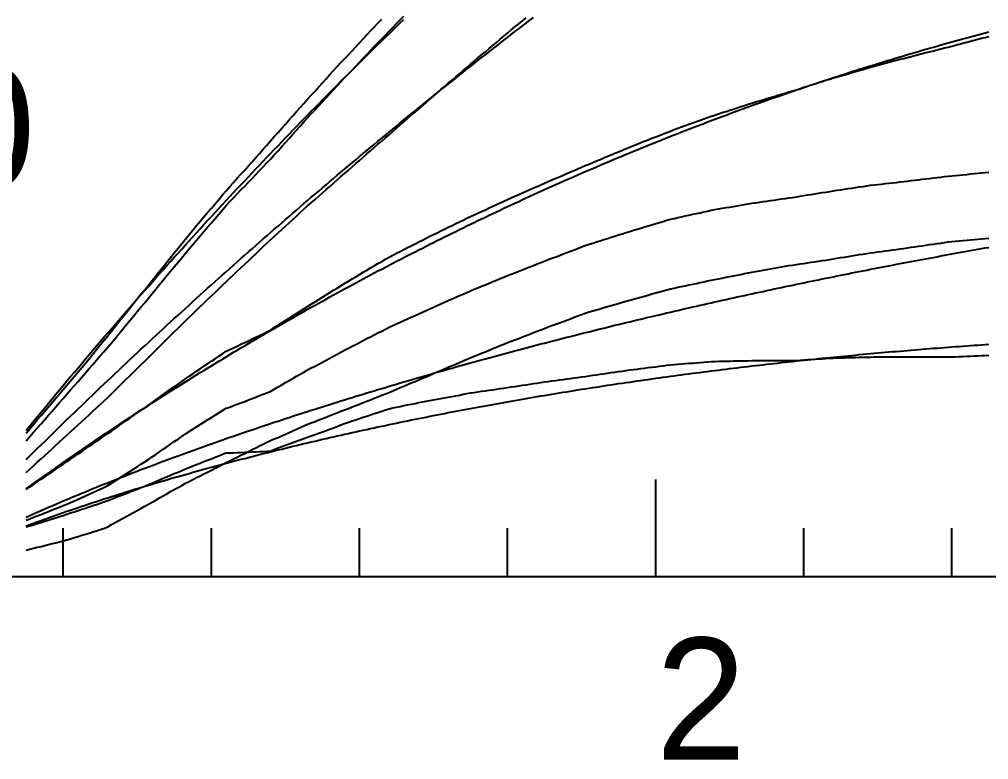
# Model space of a CAD drawing. Extents: x -35 to 179, y -35 to 144.
# Drawn here: x 6.8 to 70.5, y -12 to 36.6 of the extents above; entities that cross this region are included whole.
import ezdxf

# ---------------------------------------------------------------- set-up
doc = ezdxf.new("R2010")
doc.units = 0

msp = doc.modelspace()

# ---------------------------------------------------------------- linework, layer by layer
at = {"color": 0}
for p, q in [((48.653, 0), (48.653, 6.4)), ((9.731, 0), (9.731, 3.2)), ((19.461, 0), (19.461, 3.2)), ((29.192, 0), (29.192, 3.2)), ((38.922, 0), (38.922, 3.2)), ((58.383, 0), (58.383, 3.2)), ((68.114, 0), (68.114, 3.2))]:
    msp.add_line(p, q, dxfattribs=at)
msp.add_lwpolyline([(0, 0), (0, 118.084), (179.2, 118.084), (179.2, 0)], close=True, dxfattribs=at)
at = {"color": 4}
for points in [[(7.298, 8.944), (7.541, 9.224), (7.784, 9.503), (8.028, 9.783), (8.271, 10.062), (8.514, 10.34), (8.758, 10.618), (9.001, 10.896), (9.244, 11.174), (9.487, 11.451), (9.731, 11.728), (9.974, 12.007), (10.217, 12.287), (10.46, 12.567), (10.704, 12.847), (10.947, 13.126), (11.19, 13.404), (11.433, 13.683), (11.677, 13.961), (11.92, 14.238), (12.163, 14.516), (12.406, 14.793), (12.65, 15.083), (12.893, 15.377), (13.136, 15.67), (13.38, 15.964), (13.623, 16.258), (13.866, 16.551), (14.109, 16.844), (14.353, 17.138), (14.596, 17.431), (14.839, 17.723), (15.082, 18.016), (15.326, 18.312), (15.569, 18.608), (15.812, 18.904), (16.055, 19.2), (16.299, 19.496), (16.542, 19.791), (16.785, 20.086), (17.028, 20.381), (17.272, 20.676), (17.515, 20.971), (17.758, 21.265), (18.002, 21.552), (18.245, 21.839), (18.488, 22.125), (18.731, 22.411), (18.975, 22.697), (19.218, 22.983), (19.461, 23.268), (19.704, 23.553), (19.948, 23.838), (20.191, 24.122), (20.434, 24.406), (20.677, 24.656), (20.921, 24.911), (21.164, 25.165), (21.407, 25.42), (21.651, 25.675), (21.894, 25.929), (22.137, 26.183), (22.38, 26.437), (22.624, 26.691), (22.867, 26.945), (23.11, 27.199), (23.353, 27.446), (23.597, 27.726), (23.84, 27.998), (24.083, 28.27), (24.326, 28.541), (24.57, 28.811), (24.813, 29.082), (25.056, 29.351), (25.299, 29.621), (25.543, 29.89), (25.786, 30.159), (26.029, 30.42), (26.273, 30.684), (26.516, 30.947), (26.759, 31.21), (27.002, 31.473), (27.246, 31.735), (27.489, 31.997), (27.732, 32.258), (27.975, 32.519), (28.219, 32.779), (28.462, 33.04), (28.705, 33.298), (28.948, 33.555), (29.192, 33.812), (29.435, 34.068), (29.678, 34.323), (29.921, 34.579), (30.165, 34.834), (30.408, 35.088), (30.651, 35.343), (30.895, 35.596), (31.138, 35.852), (31.381, 36.1), (31.624, 36.345), (31.868, 36.591), (32.111, 36.835)], [(7.298, 6.857), (7.541, 7.082), (7.784, 7.306), (8.028, 7.53), (8.271, 7.754), (8.514, 7.977), (8.758, 8.2), (9.001, 8.423), (9.244, 8.645), (9.487, 8.867), (9.731, 9.089), (9.974, 9.313), (10.217, 9.538), (10.46, 9.763), (10.704, 9.987), (10.947, 10.211), (11.19, 10.435), (11.433, 10.659), (11.677, 10.882), (11.92, 11.105), (12.163, 11.328), (12.406, 11.551), (12.65, 11.786), (12.893, 12.025), (13.136, 12.264), (13.38, 12.503), (13.623, 12.742), (13.866, 12.981), (14.109, 13.22), (14.353, 13.46), (14.596, 13.699), (14.839, 13.938), (15.082, 14.177), (15.326, 14.417), (15.569, 14.658), (15.812, 14.898), (16.055, 15.139), (16.299, 15.379), (16.542, 15.619), (16.785, 15.859), (17.028, 16.1), (17.272, 16.34), (17.515, 16.58), (17.758, 16.819), (18.002, 17.054), (18.245, 17.288), (18.488, 17.522), (18.731, 17.756), (18.975, 17.99), (19.218, 18.224), (19.461, 18.457), (19.704, 18.69), (19.948, 18.923), (20.191, 19.156), (20.434, 19.389), (20.677, 19.62), (20.921, 19.852), (21.164, 20.083), (21.407, 20.314), (21.651, 20.545), (21.894, 20.775), (22.137, 21.005), (22.38, 21.235), (22.624, 21.465), (22.867, 21.695), (23.11, 21.924), (23.353, 22.147), (23.597, 22.37), (23.84, 22.594), (24.083, 22.817), (24.326, 23.04), (24.57, 23.262), (24.813, 23.485), (25.056, 23.707), (25.299, 23.929), (25.543, 24.15), (25.786, 24.372), (26.029, 24.584), (26.273, 24.8), (26.516, 25.014), (26.759, 25.229), (27.002, 25.443), (27.246, 25.657), (27.489, 25.871), (27.732, 26.084), (27.975, 26.297), (28.219, 26.51), (28.462, 26.723), (28.705, 26.936), (28.948, 27.148), (29.192, 27.361), (29.435, 27.573), (29.678, 27.784), (29.921, 27.996), (30.165, 28.207), (30.408, 28.418), (30.651, 28.629), (30.895, 28.839), (31.138, 29.051), (31.381, 29.264), (31.624, 29.477), (31.868, 29.689), (32.111, 29.901), (32.354, 30.113), (32.597, 30.324), (32.841, 30.536), (33.084, 30.747), (33.327, 30.957), (33.57, 31.168), (33.814, 31.379), (34.057, 31.589), (34.3, 31.8), (34.543, 32.01), (34.787, 32.22), (35.03, 32.43), (35.273, 32.64), (35.517, 32.849), (35.76, 33.058), (36.003, 33.267), (36.246, 33.475), (36.49, 33.681), (36.733, 33.887), (36.976, 34.093), (37.219, 34.298), (37.463, 34.503), (37.706, 34.708), (37.949, 34.912), (38.192, 35.116), (38.436, 35.32), (38.679, 35.524), (38.922, 35.728), (39.166, 35.928), (39.409, 36.128), (39.652, 36.328), (39.895, 36.528), (40.139, 36.728)], [(7.298, 5.742), (7.541, 5.91), (7.784, 6.077), (8.028, 6.245), (8.271, 6.412), (8.514, 6.579), (8.758, 6.746), (9.001, 6.913), (9.244, 7.079), (9.487, 7.246), (9.731, 7.411), (9.974, 7.579), (10.217, 7.746), (10.46, 7.913), (10.704, 8.08), (10.947, 8.247), (11.19, 8.413), (11.433, 8.58), (11.677, 8.745), (11.92, 8.911), (12.163, 9.076), (12.406, 9.241), (12.65, 9.412), (12.893, 9.584), (13.136, 9.755), (13.38, 9.926), (13.623, 10.097), (13.866, 10.268), (14.109, 10.438), (14.353, 10.608), (14.596, 10.778), (14.839, 10.948), (15.082, 11.117), (15.326, 11.29), (15.569, 11.464), (15.812, 11.637), (16.055, 11.81), (16.299, 11.982), (16.542, 12.154), (16.785, 12.326), (17.028, 12.498), (17.272, 12.67), (17.515, 12.841), (17.758, 13.012), (18.002, 13.178), (18.245, 13.344), (18.488, 13.509), (18.731, 13.674), (18.975, 13.839), (19.218, 14.004), (19.461, 14.169), (19.704, 14.333), (19.948, 14.497), (20.191, 14.66), (20.434, 14.823), (20.677, 14.932), (20.921, 15.048), (21.164, 15.165), (21.407, 15.282), (21.651, 15.398), (21.894, 15.515), (22.137, 15.631), (22.38, 15.748), (22.624, 15.864), (22.867, 15.98), (23.11, 16.096), (23.353, 16.212), (23.597, 16.38), (23.84, 16.535), (24.083, 16.69), (24.326, 16.844), (24.57, 16.998), (24.813, 17.152), (25.056, 17.306), (25.299, 17.459), (25.543, 17.612), (25.786, 17.764), (26.029, 17.917), (26.273, 18.069), (26.516, 18.222), (26.759, 18.374), (27.002, 18.525), (27.246, 18.677), (27.489, 18.828), (27.732, 18.978), (27.975, 19.129), (28.219, 19.279), (28.462, 19.429), (28.705, 19.576), (28.948, 19.72), (29.192, 19.865), (29.435, 20.009), (29.678, 20.152), (29.921, 20.296), (30.165, 20.439), (30.408, 20.582), (30.651, 20.724), (30.895, 20.867), (31.138, 21.009), (31.381, 21.138), (31.624, 21.263), (31.868, 21.388), (32.111, 21.512), (32.354, 21.636), (32.597, 21.76), (32.841, 21.884), (33.084, 22.007), (33.327, 22.13), (33.57, 22.253), (33.814, 22.375), (34.057, 22.495), (34.3, 22.614), (34.543, 22.734), (34.787, 22.852), (35.03, 22.971), (35.273, 23.089), (35.517, 23.207), (35.76, 23.324), (36.003, 23.442), (36.246, 23.559), (36.49, 23.676), (36.733, 23.788), (36.976, 23.9), (37.219, 24.012), (37.463, 24.123), (37.706, 24.235), (37.949, 24.346), (38.192, 24.457), (38.436, 24.567), (38.679, 24.677), (38.922, 24.787), (39.166, 24.897), (39.409, 25.006), (39.652, 25.115), (39.895, 25.224), (40.139, 25.333), (40.382, 25.441), (40.625, 25.549), (40.868, 25.657), (41.112, 25.764), (41.355, 25.871), (41.598, 25.978), (41.841, 26.085), (42.085, 26.189), (42.328, 26.293), (42.571, 26.398), (42.814, 26.502), (43.058, 26.605), (43.301, 26.709), (43.544, 26.812), (43.788, 26.915), (44.031, 27.017), (44.274, 27.119), (44.517, 27.221), (44.761, 27.325), (45.004, 27.427), (45.247, 27.529), (45.49, 27.631), (45.734, 27.732), (45.977, 27.834), (46.22, 27.935), (46.463, 28.035), (46.707, 28.136), (46.95, 28.236), (47.193, 28.334), (47.436, 28.431), (47.68, 28.528), (47.923, 28.625), (48.166, 28.721), (48.41, 28.817), (48.653, 28.913), (48.896, 29.008), (49.139, 29.103), (49.383, 29.198), (49.626, 29.293), (49.869, 29.383), (50.112, 29.473), (50.356, 29.562), (50.599, 29.65), (50.842, 29.739), (51.085, 29.827), (51.329, 29.915), (51.572, 30.002), (51.815, 30.089), (52.059, 30.177), (52.302, 30.263), (52.545, 30.344), (52.788, 30.423), (53.032, 30.502), (53.275, 30.581), (53.518, 30.659), (53.761, 30.737), (54.005, 30.815), (54.248, 30.893), (54.491, 30.97), (54.734, 31.047), (54.978, 31.124), (55.221, 31.199), (55.464, 31.273), (55.707, 31.347), (55.951, 31.42), (56.194, 31.493), (56.437, 31.567), (56.681, 31.639), (56.924, 31.712), (57.167, 31.784), (57.41, 31.856), (57.654, 31.928), (57.897, 32.007), (58.14, 32.085), (58.383, 32.163), (58.627, 32.241), (58.87, 32.318), (59.113, 32.395), (59.356, 32.471), (59.6, 32.548), (59.843, 32.624), (60.086, 32.699), (60.329, 32.775), (60.573, 32.846), (60.816, 32.917), (61.059, 32.988), (61.303, 33.059), (61.546, 33.13), (61.789, 33.2), (62.032, 33.27), (62.276, 33.34), (62.519, 33.41), (62.762, 33.479), (63.005, 33.548), (63.249, 33.612), (63.492, 33.678), (63.735, 33.743), (63.978, 33.808), (64.222, 33.872), (64.465, 33.937), (64.708, 34.001), (64.952, 34.065), (65.195, 34.128), (65.438, 34.192), (65.681, 34.255), (65.925, 34.318), (66.168, 34.38), (66.411, 34.442), (66.654, 34.504), (66.898, 34.566), (67.141, 34.628), (67.384, 34.689), (67.627, 34.75), (67.871, 34.81), (68.114, 34.871), (68.357, 34.934), (68.6, 34.999), (68.844, 35.064), (69.087, 35.128), (69.33, 35.192), (69.574, 35.256), (69.817, 35.319), (70.06, 35.383), (70.303, 35.445), (70.547, 35.508)]]:
    msp.add_lwpolyline(points, dxfattribs=at)
at = {"color": 3}
for points in [[(7.298, 7.704), (7.541, 7.946), (7.784, 8.187), (8.028, 8.427), (8.271, 8.667), (8.514, 8.907), (8.758, 9.146), (9.001, 9.384), (9.244, 9.622), (9.487, 9.859), (9.731, 10.096), (9.974, 10.332), (10.217, 10.568), (10.46, 10.803), (10.704, 11.037), (10.947, 11.272), (11.19, 11.505), (11.433, 11.738), (11.677, 11.971), (11.92, 12.203), (12.163, 12.435), (12.406, 12.666), (12.65, 12.897), (12.893, 13.128), (13.136, 13.358), (13.38, 13.587), (13.623, 13.816), (13.866, 14.045), (14.109, 14.273), (14.353, 14.5), (14.596, 14.727), (14.839, 14.954), (15.082, 15.18), (15.326, 15.406), (15.569, 15.632), (15.812, 15.857), (16.055, 16.081), (16.299, 16.305), (16.542, 16.529), (16.785, 16.752), (17.028, 16.975), (17.272, 17.198), (17.515, 17.42), (17.758, 17.641), (18.002, 17.863), (18.245, 18.083), (18.488, 18.304), (18.731, 18.524), (18.975, 18.743), (19.218, 18.962), (19.461, 19.181), (19.704, 19.399), (19.948, 19.617), (20.191, 19.835), (20.434, 20.052), (20.677, 20.268), (20.921, 20.485), (21.164, 20.7), (21.407, 20.916), (21.651, 21.131), (21.894, 21.346), (22.137, 21.56), (22.38, 21.774), (22.624, 21.987), (22.867, 22.201), (23.11, 22.413), (23.353, 22.626), (23.597, 22.838), (23.84, 23.049), (24.083, 23.26), (24.326, 23.471), (24.57, 23.682), (24.813, 23.892), (25.056, 24.101), (25.299, 24.311), (25.543, 24.52), (25.786, 24.728), (26.029, 24.936), (26.273, 25.144), (26.516, 25.351), (26.759, 25.558), (27.002, 25.765), (27.246, 25.971), (27.489, 26.177), (27.732, 26.383), (27.975, 26.588), (28.219, 26.793), (28.462, 26.997), (28.705, 27.201), (28.948, 27.405), (29.192, 27.608), (29.435, 27.811), (29.678, 28.013), (29.921, 28.216), (30.165, 28.417), (30.408, 28.619), (30.651, 28.82), (30.895, 29.021), (31.138, 29.221), (31.381, 29.421), (31.624, 29.621), (31.868, 29.82), (32.111, 30.019), (32.354, 30.218), (32.597, 30.416), (32.841, 30.614), (33.084, 30.811), (33.327, 31.008), (33.57, 31.205), (33.814, 31.401), (34.057, 31.597), (34.3, 31.793), (34.543, 31.989), (34.787, 32.183), (35.03, 32.378), (35.273, 32.572), (35.517, 32.766), (35.76, 32.96), (36.003, 33.153), (36.246, 33.346), (36.49, 33.539), (36.733, 33.731), (36.976, 33.922), (37.219, 34.114), (37.463, 34.305), (37.706, 34.496), (37.949, 34.686), (38.192, 34.876), (38.436, 35.066), (38.679, 35.255), (38.922, 35.444), (39.166, 35.633), (39.409, 35.821), (39.652, 36.009), (39.895, 36.197), (40.139, 36.384), (40.382, 36.571), (40.625, 36.758)], [(7.298, 9.631), (7.541, 9.931), (7.784, 10.229), (8.028, 10.526), (8.271, 10.823), (8.514, 11.118), (8.758, 11.413), (9.001, 11.707), (9.244, 12), (9.487, 12.292), (9.731, 12.584), (9.974, 12.875), (10.217, 13.165), (10.46, 13.454), (10.704, 13.742), (10.947, 14.03), (11.19, 14.317), (11.433, 14.603), (11.677, 14.889), (11.92, 15.174), (12.163, 15.458), (12.406, 15.741), (12.65, 16.024), (12.893, 16.306), (13.136, 16.587), (13.38, 16.868), (13.623, 17.148), (13.866, 17.427), (14.109, 17.706), (14.353, 17.984), (14.596, 18.261), (14.839, 18.538), (15.082, 18.813), (15.326, 19.089), (15.569, 19.363), (15.812, 19.637), (16.055, 19.911), (16.299, 20.183), (16.542, 20.455), (16.785, 20.727), (17.028, 20.997), (17.272, 21.267), (17.515, 21.537), (17.758, 21.806), (18.002, 22.074), (18.245, 22.342), (18.488, 22.608), (18.731, 22.875), (18.975, 23.141), (19.218, 23.406), (19.461, 23.67), (19.704, 23.934), (19.948, 24.197), (20.191, 24.46), (20.434, 24.722), (20.677, 24.984), (20.921, 25.245), (21.164, 25.505), (21.407, 25.765), (21.651, 26.024), (21.894, 26.282), (22.137, 26.54), (22.38, 26.798), (22.624, 27.054), (22.867, 27.311), (23.11, 27.566), (23.353, 27.821), (23.597, 28.076), (23.84, 28.329), (24.083, 28.583), (24.326, 28.835), (24.57, 29.088), (24.813, 29.339), (25.056, 29.59), (25.299, 29.841), (25.543, 30.09), (25.786, 30.34), (26.029, 30.588), (26.273, 30.837), (26.516, 31.084), (26.759, 31.331), (27.002, 31.578), (27.246, 31.824), (27.489, 32.069), (27.732, 32.314), (27.975, 32.558), (28.219, 32.802), (28.462, 33.045), (28.705, 33.288), (28.948, 33.53), (29.192, 33.771), (29.435, 34.012), (29.678, 34.253), (29.921, 34.492), (30.165, 34.732), (30.408, 34.971), (30.651, 35.209), (30.895, 35.446), (31.138, 35.684), (31.381, 35.92), (31.624, 36.156), (31.868, 36.392), (32.111, 36.627)], [(7.298, 5.781), (7.541, 5.957), (7.784, 6.132), (8.028, 6.307), (8.271, 6.481), (8.514, 6.654), (8.758, 6.827), (9.001, 6.999), (9.244, 7.171), (9.487, 7.342), (9.731, 7.512), (9.974, 7.682), (10.217, 7.851), (10.46, 8.019), (10.704, 8.187), (10.947, 8.354), (11.19, 8.521), (11.433, 8.687), (11.677, 8.853), (11.92, 9.018), (12.163, 9.182), (12.406, 9.346), (12.65, 9.509), (12.893, 9.672), (13.136, 9.834), (13.38, 9.996), (13.623, 10.157), (13.866, 10.318), (14.109, 10.478), (14.353, 10.637), (14.596, 10.796), (14.839, 10.955), (15.082, 11.113), (15.326, 11.27), (15.569, 11.427), (15.812, 11.584), (16.055, 11.74), (16.299, 11.895), (16.542, 12.05), (16.785, 12.204), (17.028, 12.358), (17.272, 12.512), (17.515, 12.664), (17.758, 12.817), (18.002, 12.969), (18.245, 13.12), (18.488, 13.271), (18.731, 13.422), (18.975, 13.571), (19.218, 13.721), (19.461, 13.87), (19.704, 14.018), (19.948, 14.166), (20.191, 14.314), (20.434, 14.461), (20.677, 14.608), (20.921, 14.754), (21.164, 14.899), (21.407, 15.045), (21.651, 15.189), (21.894, 15.334), (22.137, 15.477), (22.38, 15.621), (22.624, 15.764), (22.867, 15.906), (23.11, 16.048), (23.353, 16.189), (23.597, 16.33), (23.84, 16.471), (24.083, 16.611), (24.326, 16.751), (24.57, 16.89), (24.813, 17.029), (25.056, 17.167), (25.299, 17.305), (25.543, 17.442), (25.786, 17.579), (26.029, 17.716), (26.273, 17.852), (26.516, 17.987), (26.759, 18.122), (27.002, 18.257), (27.246, 18.391), (27.489, 18.525), (27.732, 18.659), (27.975, 18.792), (28.219, 18.924), (28.462, 19.056), (28.705, 19.188), (28.948, 19.319), (29.192, 19.45), (29.435, 19.58), (29.678, 19.71), (29.921, 19.839), (30.165, 19.969), (30.408, 20.097), (30.651, 20.225), (30.895, 20.353), (31.138, 20.48), (31.381, 20.607), (31.624, 20.734), (31.868, 20.86), (32.111, 20.985), (32.354, 21.11), (32.597, 21.235), (32.841, 21.36), (33.084, 21.483), (33.327, 21.607), (33.57, 21.73), (33.814, 21.853), (34.057, 21.975), (34.3, 22.097), (34.543, 22.218), (34.787, 22.339), (35.03, 22.459), (35.273, 22.58), (35.517, 22.699), (35.76, 22.818), (36.003, 22.937), (36.246, 23.056), (36.49, 23.174), (36.733, 23.291), (36.976, 23.409), (37.219, 23.525), (37.463, 23.642), (37.706, 23.758), (37.949, 23.873), (38.192, 23.988), (38.436, 24.103), (38.679, 24.217), (38.922, 24.331), (39.166, 24.445), (39.409, 24.558), (39.652, 24.671), (39.895, 24.783), (40.139, 24.895), (40.382, 25.006), (40.625, 25.117), (40.868, 25.228), (41.112, 25.338), (41.355, 25.448), (41.598, 25.557), (41.841, 25.666), (42.085, 25.775), (42.328, 25.883), (42.571, 25.991), (42.814, 26.098), (43.058, 26.205), (43.301, 26.312), (43.544, 26.418), (43.788, 26.524), (44.031, 26.629), (44.274, 26.734), (44.517, 26.839), (44.761, 26.943), (45.004, 27.047), (45.247, 27.15), (45.49, 27.253), (45.734, 27.356), (45.977, 27.458), (46.22, 27.56), (46.463, 27.661), (46.707, 27.762), (46.95, 27.863), (47.193, 27.963), (47.436, 28.063), (47.68, 28.162), (47.923, 28.261), (48.166, 28.36), (48.41, 28.458), (48.653, 28.556), (48.896, 28.654), (49.139, 28.751), (49.383, 28.847), (49.626, 28.944), (49.869, 29.04), (50.112, 29.135), (50.356, 29.23), (50.599, 29.325), (50.842, 29.419), (51.085, 29.513), (51.329, 29.607), (51.572, 29.7), (51.815, 29.793), (52.059, 29.885), (52.302, 29.977), (52.545, 30.069), (52.788, 30.16), (53.032, 30.251), (53.275, 30.342), (53.518, 30.432), (53.761, 30.522), (54.005, 30.611), (54.248, 30.7), (54.491, 30.788), (54.734, 30.877), (54.978, 30.964), (55.221, 31.052), (55.464, 31.139), (55.707, 31.226), (55.951, 31.312), (56.194, 31.398), (56.437, 31.483), (56.681, 31.568), (56.924, 31.653), (57.167, 31.738), (57.41, 31.822), (57.654, 31.905), (57.897, 31.988), (58.14, 32.071), (58.383, 32.154), (58.627, 32.236), (58.87, 32.318), (59.113, 32.399), (59.356, 32.48), (59.6, 32.561), (59.843, 32.641), (60.086, 32.721), (60.329, 32.8), (60.573, 32.879), (60.816, 32.958), (61.059, 33.036), (61.303, 33.114), (61.546, 33.192), (61.789, 33.269), (62.032, 33.346), (62.276, 33.423), (62.519, 33.499), (62.762, 33.575), (63.005, 33.65), (63.249, 33.725), (63.492, 33.8), (63.735, 33.874), (63.978, 33.948), (64.222, 34.022), (64.465, 34.095), (64.708, 34.168), (64.952, 34.24), (65.195, 34.312), (65.438, 34.384), (65.681, 34.455), (65.925, 34.526), (66.168, 34.597), (66.411, 34.667), (66.654, 34.737), (66.898, 34.807), (67.141, 34.876), (67.384, 34.945), (67.627, 35.013), (67.871, 35.081), (68.114, 35.149), (68.357, 35.216), (68.6, 35.283), (68.844, 35.35), (69.087, 35.416), (69.33, 35.482), (69.574, 35.548), (69.817, 35.613), (70.06, 35.678), (70.303, 35.742), (70.547, 35.807)]]:
    msp.add_lwpolyline(points, dxfattribs=at)
at = {"color": 6}
for points in [[(7.298, 9.452), (7.541, 9.738), (7.784, 10.023), (8.028, 10.309), (8.271, 10.595), (8.514, 10.881), (8.758, 11.167), (9.001, 11.453), (9.244, 11.739), (9.487, 12.026), (9.731, 12.314), (9.974, 12.602), (10.217, 12.891), (10.46, 13.179), (10.704, 13.467), (10.947, 13.755), (11.19, 14.043), (11.433, 14.332), (11.677, 14.631), (11.92, 14.934), (12.163, 15.237), (12.406, 15.54), (12.65, 15.843), (12.893, 16.146), (13.136, 16.45), (13.38, 16.753), (13.623, 17.056), (13.866, 17.358), (14.109, 17.66), (14.353, 17.961), (14.596, 18.263), (14.839, 18.565), (15.082, 18.866), (15.326, 19.168), (15.569, 19.47), (15.812, 19.771), (16.055, 20.075), (16.299, 20.378), (16.542, 20.681), (16.785, 20.984), (17.028, 21.287), (17.272, 21.591), (17.515, 21.894), (17.758, 22.197), (18.002, 22.5), (18.245, 22.787), (18.488, 23.075), (18.731, 23.363), (18.975, 23.652), (19.218, 23.94), (19.461, 24.228), (19.704, 24.516), (19.948, 24.804), (20.191, 25.092), (20.434, 25.369), (20.677, 25.641), (20.921, 25.914), (21.164, 26.186), (21.407, 26.458), (21.651, 26.73), (21.894, 27.002), (22.137, 27.274), (22.38, 27.547), (22.624, 27.819), (22.867, 28.095), (23.11, 28.371), (23.353, 28.646), (23.597, 28.922), (23.84, 29.198), (24.083, 29.473), (24.326, 29.749), (24.57, 30.024), (24.813, 30.3), (25.056, 30.57), (25.299, 30.84), (25.543, 31.11), (25.786, 31.38), (26.029, 31.65), (26.273, 31.92), (26.516, 32.19), (26.759, 32.459), (27.002, 32.729), (27.246, 32.999), (27.489, 33.26), (27.732, 33.522), (27.975, 33.783), (28.219, 34.044), (28.462, 34.306), (28.705, 34.567), (28.948, 34.829), (29.192, 35.09), (29.435, 35.351), (29.678, 35.613), (29.921, 35.868), (30.165, 36.124), (30.408, 36.38), (30.651, 36.635)], [(7.298, 1.766), (7.541, 1.827), (7.784, 1.887), (8.028, 1.947), (8.271, 2.008), (8.514, 2.068), (8.758, 2.128), (9.001, 2.188), (9.244, 2.249), (9.487, 2.309), (9.731, 2.369), (9.974, 2.438), (10.217, 2.513), (10.46, 2.587), (10.704, 2.661), (10.947, 2.736), (11.19, 2.81), (11.433, 2.885), (11.677, 2.959), (11.92, 3.033), (12.163, 3.108), (12.406, 3.182), (12.65, 3.302), (12.893, 3.436), (13.136, 3.569), (13.38, 3.703), (13.623, 3.837), (13.866, 3.97), (14.109, 4.104), (14.353, 4.237), (14.596, 4.371), (14.839, 4.505), (15.082, 4.638), (15.326, 4.776), (15.569, 4.913), (15.812, 5.051), (16.055, 5.189), (16.299, 5.326), (16.542, 5.464), (16.785, 5.602), (17.028, 5.739), (17.272, 5.877), (17.515, 6.015), (17.758, 6.152), (18.002, 6.275), (18.245, 6.399), (18.488, 6.522), (18.731, 6.646), (18.975, 6.769), (19.218, 6.893), (19.461, 7.017), (19.704, 7.14), (19.948, 7.264), (20.191, 7.387), (20.434, 7.511), (20.677, 7.632), (20.921, 7.754), (21.164, 7.875), (21.407, 7.997), (21.651, 8.118), (21.894, 8.24), (22.137, 8.362), (22.38, 8.483), (22.624, 8.605), (22.867, 8.726), (23.11, 8.848), (23.353, 8.952), (23.597, 9.061), (23.84, 9.169), (24.083, 9.278), (24.326, 9.386), (24.57, 9.495), (24.813, 9.603), (25.056, 9.712), (25.299, 9.82), (25.543, 9.929), (25.786, 10.037), (26.029, 10.125), (26.273, 10.22), (26.516, 10.314), (26.759, 10.409), (27.002, 10.503), (27.246, 10.598), (27.489, 10.692), (27.732, 10.787), (27.975, 10.881), (28.219, 10.975), (28.462, 11.07), (28.705, 11.166), (28.948, 11.261), (29.192, 11.357), (29.435, 11.452), (29.678, 11.548), (29.921, 11.643), (30.165, 11.739), (30.408, 11.834), (30.651, 11.93), (30.895, 12.025), (31.138, 12.126), (31.381, 12.228), (31.624, 12.331), (31.868, 12.433), (32.111, 12.536), (32.354, 12.638), (32.597, 12.74), (32.841, 12.843), (33.084, 12.945), (33.327, 13.048), (33.57, 13.15), (33.814, 13.255), (34.057, 13.359), (34.3, 13.464), (34.543, 13.568), (34.787, 13.673), (35.03, 13.777), (35.273, 13.882), (35.517, 13.986), (35.76, 14.091), (36.003, 14.195), (36.246, 14.3), (36.49, 14.399), (36.733, 14.499), (36.976, 14.598), (37.219, 14.697), (37.463, 14.797), (37.706, 14.896), (37.949, 14.996), (38.192, 15.095), (38.436, 15.195), (38.679, 15.294), (38.922, 15.394), (39.166, 15.486), (39.409, 15.58), (39.652, 15.673), (39.895, 15.767), (40.139, 15.86), (40.382, 15.954), (40.625, 16.047), (40.868, 16.14), (41.112, 16.234), (41.355, 16.327), (41.598, 16.421), (41.841, 16.51), (42.085, 16.601), (42.328, 16.691), (42.571, 16.782), (42.814, 16.872), (43.058, 16.962), (43.301, 17.053), (43.544, 17.143), (43.788, 17.234), (44.031, 17.324), (44.274, 17.415), (44.517, 17.477), (44.761, 17.547), (45.004, 17.617), (45.247, 17.688), (45.49, 17.758), (45.734, 17.828), (45.977, 17.899), (46.22, 17.969), (46.463, 18.039), (46.707, 18.11), (46.95, 18.179), (47.193, 18.247), (47.436, 18.315), (47.68, 18.384), (47.923, 18.452), (48.166, 18.52), (48.41, 18.589), (48.653, 18.657), (48.896, 18.725), (49.139, 18.794), (49.383, 18.862), (49.626, 18.919), (49.869, 18.971), (50.112, 19.024), (50.356, 19.076), (50.599, 19.128), (50.842, 19.18), (51.085, 19.233), (51.329, 19.285), (51.572, 19.337), (51.815, 19.389), (52.059, 19.442), (52.302, 19.491), (52.545, 19.539), (52.788, 19.587), (53.032, 19.635), (53.275, 19.683), (53.518, 19.732), (53.761, 19.78), (54.005, 19.828), (54.248, 19.876), (54.491, 19.925), (54.734, 19.973), (54.978, 20.016), (55.221, 20.059), (55.464, 20.103), (55.707, 20.146), (55.951, 20.189), (56.194, 20.232), (56.437, 20.275), (56.681, 20.319), (56.924, 20.362), (57.167, 20.405), (57.41, 20.448), (57.654, 20.485), (57.897, 20.522), (58.14, 20.559), (58.383, 20.596), (58.627, 20.634), (58.87, 20.671), (59.113, 20.708), (59.356, 20.745), (59.6, 20.782), (59.843, 20.819), (60.086, 20.857), (60.329, 20.896), (60.573, 20.935), (60.816, 20.975), (61.059, 21.014), (61.303, 21.053), (61.546, 21.092), (61.789, 21.131), (62.032, 21.171), (62.276, 21.21), (62.519, 21.249), (62.762, 21.288), (63.005, 21.319), (63.249, 21.352), (63.492, 21.385), (63.735, 21.418), (63.978, 21.452), (64.222, 21.485), (64.465, 21.518), (64.708, 21.551), (64.952, 21.584), (65.195, 21.617), (65.438, 21.652), (65.681, 21.687), (65.925, 21.722), (66.168, 21.757), (66.411, 21.792), (66.654, 21.827), (66.898, 21.863), (67.141, 21.898), (67.384, 21.933), (67.627, 21.968), (67.871, 22.003), (68.114, 22.03), (68.357, 22.052), (68.6, 22.074), (68.844, 22.096), (69.087, 22.118), (69.33, 22.14), (69.574, 22.162), (69.817, 22.185), (70.06, 22.207), (70.303, 22.229), (70.547, 22.251)]]:
    msp.add_lwpolyline(points, dxfattribs=at)
at = {"color": 1}
msp.add_lwpolyline([(7.298, 3.726), (7.541, 3.822), (7.784, 3.918), (8.028, 4.014), (8.271, 4.11), (8.514, 4.206), (8.758, 4.302), (9.001, 4.398), (9.244, 4.494), (9.487, 4.591), (9.731, 4.687), (9.974, 4.79), (10.217, 4.897), (10.46, 5.004), (10.704, 5.112), (10.947, 5.219), (11.19, 5.327), (11.433, 5.434), (11.677, 5.542), (11.92, 5.649), (12.163, 5.757), (12.406, 5.865), (12.65, 6.007), (12.893, 6.16), (13.136, 6.313), (13.38, 6.467), (13.623, 6.621), (13.866, 6.775), (14.109, 6.93), (14.353, 7.086), (14.596, 7.242), (14.839, 7.398), (15.082, 7.554), (15.326, 7.72), (15.569, 7.886), (15.812, 8.053), (16.055, 8.22), (16.299, 8.387), (16.542, 8.555), (16.785, 8.723), (17.028, 8.89), (17.272, 9.058), (17.515, 9.226), (17.758, 9.395), (18.002, 9.547), (18.245, 9.7), (18.488, 9.854), (18.731, 10.007), (18.975, 10.161), (19.218, 10.314), (19.461, 10.468), (19.704, 10.621), (19.948, 10.775), (20.191, 10.929), (20.434, 11.083), (20.677, 11.162), (20.921, 11.254), (21.164, 11.346), (21.407, 11.438), (21.651, 11.532), (21.894, 11.625), (22.137, 11.72), (22.38, 11.814), (22.624, 11.91), (22.867, 12.005), (23.11, 12.101), (23.353, 12.185), (23.597, 12.343), (23.84, 12.482), (24.083, 12.622), (24.326, 12.762), (24.57, 12.901), (24.813, 13.041), (25.056, 13.181), (25.299, 13.321), (25.543, 13.46), (25.786, 13.6), (26.029, 13.725), (26.273, 13.855), (26.516, 13.985), (26.759, 14.115), (27.002, 14.245), (27.246, 14.375), (27.489, 14.505), (27.732, 14.635), (27.975, 14.765), (28.219, 14.895), (28.462, 15.026), (28.705, 15.153), (28.948, 15.278), (29.192, 15.402), (29.435, 15.527), (29.678, 15.652), (29.921, 15.776), (30.165, 15.901), (30.408, 16.026), (30.651, 16.151), (30.895, 16.275), (31.138, 16.404), (31.381, 16.518), (31.624, 16.627), (31.868, 16.736), (32.111, 16.845), (32.354, 16.954), (32.597, 17.064), (32.841, 17.173), (33.084, 17.282), (33.327, 17.392), (33.57, 17.501), (33.814, 17.612), (34.057, 17.72), (34.3, 17.828), (34.543, 17.936), (34.787, 18.044), (35.03, 18.152), (35.273, 18.26), (35.517, 18.368), (35.76, 18.477), (36.003, 18.585), (36.246, 18.693), (36.49, 18.798), (36.733, 18.897), (36.976, 18.997), (37.219, 19.096), (37.463, 19.196), (37.706, 19.296), (37.949, 19.396), (38.192, 19.496), (38.436, 19.595), (38.679, 19.695), (38.922, 19.796), (39.166, 19.89), (39.409, 19.986), (39.652, 20.081), (39.895, 20.177), (40.139, 20.272), (40.382, 20.368), (40.625, 20.464), (40.868, 20.56), (41.112, 20.655), (41.355, 20.751), (41.598, 20.847), (41.841, 20.94), (42.085, 21.031), (42.328, 21.123), (42.571, 21.215), (42.814, 21.306), (43.058, 21.398), (43.301, 21.49), (43.544, 21.582), (43.788, 21.674), (44.031, 21.766), (44.274, 21.858), (44.517, 21.928), (44.761, 22.005), (45.004, 22.083), (45.247, 22.16), (45.49, 22.237), (45.734, 22.315), (45.977, 22.392), (46.22, 22.469), (46.463, 22.547), (46.707, 22.624), (46.95, 22.701), (47.193, 22.775), (47.436, 22.848), (47.68, 22.92), (47.923, 22.993), (48.166, 23.066), (48.41, 23.139), (48.653, 23.212), (48.896, 23.284), (49.139, 23.357), (49.383, 23.43), (49.626, 23.494), (49.869, 23.55), (50.112, 23.604), (50.356, 23.658), (50.599, 23.712), (50.842, 23.766), (51.085, 23.82), (51.329, 23.874), (51.572, 23.928), (51.815, 23.982), (52.059, 24.036), (52.302, 24.088), (52.545, 24.131), (52.788, 24.173), (53.032, 24.215), (53.275, 24.257), (53.518, 24.299), (53.761, 24.341), (54.005, 24.383), (54.248, 24.426), (54.491, 24.468), (54.734, 24.51), (54.978, 24.548), (55.221, 24.584), (55.464, 24.619), (55.707, 24.654), (55.951, 24.689), (56.194, 24.725), (56.437, 24.76), (56.681, 24.795), (56.924, 24.831), (57.167, 24.866), (57.41, 24.902), (57.654, 24.932), (57.897, 24.972), (58.14, 25.011), (58.383, 25.05), (58.627, 25.089), (58.87, 25.129), (59.113, 25.168), (59.356, 25.207), (59.6, 25.246), (59.843, 25.285), (60.086, 25.324), (60.329, 25.366), (60.573, 25.401), (60.816, 25.437), (61.059, 25.473), (61.303, 25.51), (61.546, 25.546), (61.789, 25.582), (62.032, 25.619), (62.276, 25.655), (62.519, 25.691), (62.762, 25.728), (63.005, 25.757), (63.249, 25.783), (63.492, 25.811), (63.735, 25.838), (63.978, 25.865), (64.222, 25.893), (64.465, 25.92), (64.708, 25.948), (64.952, 25.976), (65.195, 26.003), (65.438, 26.032), (65.681, 26.061), (65.925, 26.09), (66.168, 26.119), (66.411, 26.149), (66.654, 26.178), (66.898, 26.207), (67.141, 26.237), (67.384, 26.266), (67.627, 26.295), (67.871, 26.325), (68.114, 26.347), (68.357, 26.37), (68.6, 26.395), (68.844, 26.42), (69.087, 26.445), (69.33, 26.47), (69.574, 26.495), (69.817, 26.521), (70.06, 26.546), (70.303, 26.571), (70.547, 26.596)], dxfattribs=at)
at = {"color": 2}
for points in [[(7.298, 3.726), (7.541, 3.822), (7.784, 3.918), (8.028, 4.014), (8.271, 4.11), (8.514, 4.206), (8.758, 4.302), (9.001, 4.398), (9.244, 4.494), (9.487, 4.591), (9.731, 4.687), (9.974, 4.79), (10.217, 4.897), (10.46, 5.004), (10.704, 5.112), (10.947, 5.219), (11.19, 5.327), (11.433, 5.434), (11.677, 5.542), (11.92, 5.649), (12.163, 5.757), (12.406, 5.865), (12.65, 6.007), (12.893, 6.16), (13.136, 6.313), (13.38, 6.467), (13.623, 6.621), (13.866, 6.775), (14.109, 6.93), (14.353, 7.086), (14.596, 7.242), (14.839, 7.398), (15.082, 7.554), (15.326, 7.72), (15.569, 7.886), (15.812, 8.053), (16.055, 8.22), (16.299, 8.387), (16.542, 8.555), (16.785, 8.723), (17.028, 8.89), (17.272, 9.058), (17.515, 9.226), (17.758, 9.395), (18.002, 9.547), (18.245, 9.7), (18.488, 9.854), (18.731, 10.007), (18.975, 10.161), (19.218, 10.314), (19.461, 10.468), (19.704, 10.621), (19.948, 10.775), (20.191, 10.929), (20.434, 11.083), (20.677, 11.162), (20.921, 11.254), (21.164, 11.346), (21.407, 11.438), (21.651, 11.532), (21.894, 11.625), (22.137, 11.72), (22.38, 11.814), (22.624, 11.91), (22.867, 12.005), (23.11, 12.101), (23.353, 12.185), (23.597, 12.343), (23.84, 12.482), (24.083, 12.622), (24.326, 12.762), (24.57, 12.901), (24.813, 13.041), (25.056, 13.181), (25.299, 13.321), (25.543, 13.46), (25.786, 13.6), (26.029, 13.725), (26.273, 13.855), (26.516, 13.985), (26.759, 14.115), (27.002, 14.245), (27.246, 14.375), (27.489, 14.505), (27.732, 14.635), (27.975, 14.765), (28.219, 14.895), (28.462, 15.026), (28.705, 15.153), (28.948, 15.278), (29.192, 15.402), (29.435, 15.527), (29.678, 15.652), (29.921, 15.776), (30.165, 15.901), (30.408, 16.026), (30.651, 16.151), (30.895, 16.275), (31.138, 16.404), (31.381, 16.518), (31.624, 16.627), (31.868, 16.736), (32.111, 16.845), (32.354, 16.954), (32.597, 17.064), (32.841, 17.173), (33.084, 17.282), (33.327, 17.392), (33.57, 17.501), (33.814, 17.612), (34.057, 17.72), (34.3, 17.828), (34.543, 17.936), (34.787, 18.044), (35.03, 18.152), (35.273, 18.26), (35.517, 18.368), (35.76, 18.477), (36.003, 18.585), (36.246, 18.693), (36.49, 18.798), (36.733, 18.897), (36.976, 18.997), (37.219, 19.096), (37.463, 19.196), (37.706, 19.296), (37.949, 19.396), (38.192, 19.496), (38.436, 19.595), (38.679, 19.695), (38.922, 19.796), (39.166, 19.89), (39.409, 19.986), (39.652, 20.081), (39.895, 20.177), (40.139, 20.272), (40.382, 20.368), (40.625, 20.464), (40.868, 20.56), (41.112, 20.655), (41.355, 20.751), (41.598, 20.847), (41.841, 20.94), (42.085, 21.031), (42.328, 21.123), (42.571, 21.215), (42.814, 21.306), (43.058, 21.398), (43.301, 21.49), (43.544, 21.582), (43.788, 21.674), (44.031, 21.766), (44.274, 21.858), (44.517, 21.928), (44.761, 22.005), (45.004, 22.083), (45.247, 22.16), (45.49, 22.237), (45.734, 22.315), (45.977, 22.392), (46.22, 22.469), (46.463, 22.547), (46.707, 22.624), (46.95, 22.701), (47.193, 22.775), (47.436, 22.848), (47.68, 22.92), (47.923, 22.993), (48.166, 23.066), (48.41, 23.139), (48.653, 23.212), (48.896, 23.284), (49.139, 23.357), (49.383, 23.43), (49.626, 23.494), (49.869, 23.55), (50.112, 23.604), (50.356, 23.658), (50.599, 23.712), (50.842, 23.766), (51.085, 23.82), (51.329, 23.874), (51.572, 23.928), (51.815, 23.982), (52.059, 24.036), (52.302, 24.088), (52.545, 24.131), (52.788, 24.173), (53.032, 24.215), (53.275, 24.257), (53.518, 24.299), (53.761, 24.341), (54.005, 24.383), (54.248, 24.426), (54.491, 24.468), (54.734, 24.51), (54.978, 24.548), (55.221, 24.584), (55.464, 24.619), (55.707, 24.654), (55.951, 24.689), (56.194, 24.725), (56.437, 24.76), (56.681, 24.795), (56.924, 24.831), (57.167, 24.866), (57.41, 24.902), (57.654, 24.932), (57.897, 24.972), (58.14, 25.011), (58.383, 25.05), (58.627, 25.089), (58.87, 25.129), (59.113, 25.168), (59.356, 25.207), (59.6, 25.246), (59.843, 25.285), (60.086, 25.324), (60.329, 25.366), (60.573, 25.401), (60.816, 25.437), (61.059, 25.473), (61.303, 25.51), (61.546, 25.546), (61.789, 25.582), (62.032, 25.619), (62.276, 25.655), (62.519, 25.691), (62.762, 25.728), (63.005, 25.757), (63.249, 25.783), (63.492, 25.811), (63.735, 25.838), (63.978, 25.865), (64.222, 25.893), (64.465, 25.92), (64.708, 25.948), (64.952, 25.976), (65.195, 26.003), (65.438, 26.032), (65.681, 26.061), (65.925, 26.09), (66.168, 26.119), (66.411, 26.149), (66.654, 26.178), (66.898, 26.207), (67.141, 26.237), (67.384, 26.266), (67.627, 26.295), (67.871, 26.325), (68.114, 26.347), (68.357, 26.37), (68.6, 26.395), (68.844, 26.42), (69.087, 26.445), (69.33, 26.47), (69.574, 26.495), (69.817, 26.521), (70.06, 26.546), (70.303, 26.571), (70.547, 26.596)], [(7.298, 3.93), (7.541, 4.039), (7.784, 4.148), (8.028, 4.256), (8.271, 4.363), (8.514, 4.469), (8.758, 4.575), (9.001, 4.681), (9.244, 4.785), (9.487, 4.889), (9.731, 4.992), (9.974, 5.095), (10.217, 5.198), (10.46, 5.299), (10.704, 5.4), (10.947, 5.501), (11.19, 5.601), (11.433, 5.701), (11.677, 5.8), (11.92, 5.899), (12.163, 5.997), (12.406, 6.094), (12.65, 6.192), (12.893, 6.288), (13.136, 6.385), (13.38, 6.481), (13.623, 6.576), (13.866, 6.671), (14.109, 6.765), (14.353, 6.86), (14.596, 6.953), (14.839, 7.047), (15.082, 7.139), (15.326, 7.232), (15.569, 7.324), (15.812, 7.415), (16.055, 7.507), (16.299, 7.598), (16.542, 7.688), (16.785, 7.778), (17.028, 7.868), (17.272, 7.957), (17.515, 8.046), (17.758, 8.135), (18.002, 8.223), (18.245, 8.311), (18.488, 8.398), (18.731, 8.486), (18.975, 8.572), (19.218, 8.659), (19.461, 8.745), (19.704, 8.831), (19.948, 8.916), (20.191, 9.001), (20.434, 9.086), (20.677, 9.171), (20.921, 9.255), (21.164, 9.339), (21.407, 9.422), (21.651, 9.505), (21.894, 9.588), (22.137, 9.671), (22.38, 9.753), (22.624, 9.835), (22.867, 9.917), (23.11, 9.998), (23.353, 10.079), (23.597, 10.16), (23.84, 10.24), (24.083, 10.321), (24.326, 10.4), (24.57, 10.48), (24.813, 10.559), (25.056, 10.638), (25.299, 10.717), (25.543, 10.796), (25.786, 10.874), (26.029, 10.952), (26.273, 11.029), (26.516, 11.107), (26.759, 11.184), (27.002, 11.261), (27.246, 11.337), (27.489, 11.413), (27.732, 11.489), (27.975, 11.565), (28.219, 11.641), (28.462, 11.716), (28.705, 11.791), (28.948, 11.866), (29.192, 11.94), (29.435, 12.014), (29.678, 12.088), (29.921, 12.162), (30.165, 12.235), (30.408, 12.309), (30.651, 12.382), (30.895, 12.454), (31.138, 12.527), (31.381, 12.599), (31.624, 12.671), (31.868, 12.743), (32.111, 12.814), (32.354, 12.886), (32.597, 12.957), (32.841, 13.027), (33.084, 13.098), (33.327, 13.168), (33.57, 13.238), (33.814, 13.308), (34.057, 13.378), (34.3, 13.447), (34.543, 13.517), (34.787, 13.586), (35.03, 13.654), (35.273, 13.723), (35.517, 13.791), (35.76, 13.859), (36.003, 13.927), (36.246, 13.995), (36.49, 14.062), (36.733, 14.129), (36.976, 14.196), (37.219, 14.263), (37.463, 14.33), (37.706, 14.396), (37.949, 14.462), (38.192, 14.528), (38.436, 14.594), (38.679, 14.659), (38.922, 14.724), (39.166, 14.789), (39.409, 14.854), (39.652, 14.919), (39.895, 14.983), (40.139, 15.047), (40.382, 15.112), (40.625, 15.175), (40.868, 15.239), (41.112, 15.302), (41.355, 15.366), (41.598, 15.429), (41.841, 15.491), (42.085, 15.554), (42.328, 15.616), (42.571, 15.679), (42.814, 15.741), (43.058, 15.802), (43.301, 15.864), (43.544, 15.925), (43.788, 15.987), (44.031, 16.048), (44.274, 16.109), (44.517, 16.169), (44.761, 16.23), (45.004, 16.29), (45.247, 16.35), (45.49, 16.41), (45.734, 16.47), (45.977, 16.529), (46.22, 16.588), (46.463, 16.647), (46.707, 16.706), (46.95, 16.765), (47.193, 16.824), (47.436, 16.882), (47.68, 16.94), (47.923, 16.998), (48.166, 17.056), (48.41, 17.114), (48.653, 17.171), (48.896, 17.228), (49.139, 17.286), (49.383, 17.342), (49.626, 17.399), (49.869, 17.456), (50.112, 17.512), (50.356, 17.568), (50.599, 17.624), (50.842, 17.68), (51.085, 17.736), (51.329, 17.791), (51.572, 17.847), (51.815, 17.902), (52.059, 17.957), (52.302, 18.011), (52.545, 18.066), (52.788, 18.12), (53.032, 18.175), (53.275, 18.229), (53.518, 18.283), (53.761, 18.336), (54.005, 18.39), (54.248, 18.443), (54.491, 18.497), (54.734, 18.55), (54.978, 18.603), (55.221, 18.655), (55.464, 18.708), (55.707, 18.76), (55.951, 18.812), (56.194, 18.864), (56.437, 18.916), (56.681, 18.968), (56.924, 19.019), (57.167, 19.071), (57.41, 19.122), (57.654, 19.173), (57.897, 19.224), (58.14, 19.275), (58.383, 19.325), (58.627, 19.376), (58.87, 19.426), (59.113, 19.476), (59.356, 19.526), (59.6, 19.575), (59.843, 19.625), (60.086, 19.674), (60.329, 19.724), (60.573, 19.773), (60.816, 19.822), (61.059, 19.87), (61.303, 19.919), (61.546, 19.967), (61.789, 20.016), (62.032, 20.064), (62.276, 20.112), (62.519, 20.16), (62.762, 20.207), (63.005, 20.255), (63.249, 20.302), (63.492, 20.349), (63.735, 20.396), (63.978, 20.443), (64.222, 20.49), (64.465, 20.536), (64.708, 20.583), (64.952, 20.629), (65.195, 20.675), (65.438, 20.721), (65.681, 20.767), (65.925, 20.812), (66.168, 20.858), (66.411, 20.903), (66.654, 20.948), (66.898, 20.993), (67.141, 21.038), (67.384, 21.083), (67.627, 21.127), (67.871, 21.172), (68.114, 21.216), (68.357, 21.26), (68.6, 21.304), (68.844, 21.348), (69.087, 21.392), (69.33, 21.435), (69.574, 21.478), (69.817, 21.522), (70.06, 21.565), (70.303, 21.608), (70.547, 21.65)], [(7.298, 3.349), (7.541, 3.439), (7.784, 3.53), (8.028, 3.619), (8.271, 3.708), (8.514, 3.795), (8.758, 3.883), (9.001, 3.969), (9.244, 4.056), (9.487, 4.141), (9.731, 4.226), (9.974, 4.31), (10.217, 4.394), (10.46, 4.477), (10.704, 4.559), (10.947, 4.641), (11.19, 4.722), (11.433, 4.803), (11.677, 4.883), (11.92, 4.963), (12.163, 5.042), (12.406, 5.121), (12.65, 5.199), (12.893, 5.277), (13.136, 5.354), (13.38, 5.431), (13.623, 5.507), (13.866, 5.583), (14.109, 5.658), (14.353, 5.733), (14.596, 5.808), (14.839, 5.882), (15.082, 5.955), (15.326, 6.028), (15.569, 6.101), (15.812, 6.173), (16.055, 6.245), (16.299, 6.317), (16.542, 6.388), (16.785, 6.458), (17.028, 6.528), (17.272, 6.598), (17.515, 6.668), (17.758, 6.737), (18.002, 6.805), (18.245, 6.873), (18.488, 6.941), (18.731, 7.009), (18.975, 7.076), (19.218, 7.142), (19.461, 7.209), (19.704, 7.275), (19.948, 7.34), (20.191, 7.406), (20.434, 7.471), (20.677, 7.535), (20.921, 7.599), (21.164, 7.663), (21.407, 7.727), (21.651, 7.79), (21.894, 7.853), (22.137, 7.915), (22.38, 7.977), (22.624, 8.039), (22.867, 8.1), (23.11, 8.161), (23.353, 8.222), (23.597, 8.283), (23.84, 8.343), (24.083, 8.403), (24.326, 8.462), (24.57, 8.522), (24.813, 8.58), (25.056, 8.639), (25.299, 8.697), (25.543, 8.755), (25.786, 8.813), (26.029, 8.87), (26.273, 8.927), (26.516, 8.984), (26.759, 9.04), (27.002, 9.097), (27.246, 9.152), (27.489, 9.208), (27.732, 9.263), (27.975, 9.318), (28.219, 9.373), (28.462, 9.427), (28.705, 9.481), (28.948, 9.535), (29.192, 9.589), (29.435, 9.642), (29.678, 9.695), (29.921, 9.748), (30.165, 9.8), (30.408, 9.852), (30.651, 9.904), (30.895, 9.956), (31.138, 10.007), (31.381, 10.058), (31.624, 10.109), (31.868, 10.159), (32.111, 10.209), (32.354, 10.259), (32.597, 10.309), (32.841, 10.358), (33.084, 10.408), (33.327, 10.457), (33.57, 10.505), (33.814, 10.554), (34.057, 10.602), (34.3, 10.649), (34.543, 10.697), (34.787, 10.744), (35.03, 10.792), (35.273, 10.838), (35.517, 10.885), (35.76, 10.931), (36.003, 10.977), (36.246, 11.023), (36.49, 11.069), (36.733, 11.114), (36.976, 11.159), (37.219, 11.204), (37.463, 11.249), (37.706, 11.293), (37.949, 11.337), (38.192, 11.381), (38.436, 11.424), (38.679, 11.468), (38.922, 11.511), (39.166, 11.554), (39.409, 11.597), (39.652, 11.639), (39.895, 11.681), (40.139, 11.723), (40.382, 11.765), (40.625, 11.806), (40.868, 11.847), (41.112, 11.888), (41.355, 11.929), (41.598, 11.97), (41.841, 12.01), (42.085, 12.05), (42.328, 12.09), (42.571, 12.129), (42.814, 12.169), (43.058, 12.208), (43.301, 12.247), (43.544, 12.286), (43.788, 12.324), (44.031, 12.362), (44.274, 12.4), (44.517, 12.438), (44.761, 12.476), (45.004, 12.513), (45.247, 12.55), (45.49, 12.587), (45.734, 12.624), (45.977, 12.66), (46.22, 12.696), (46.463, 12.732), (46.707, 12.768), (46.95, 12.804), (47.193, 12.839), (47.436, 12.874), (47.68, 12.909), (47.923, 12.944), (48.166, 12.978), (48.41, 13.013), (48.653, 13.047), (48.896, 13.08), (49.139, 13.114), (49.383, 13.148), (49.626, 13.181), (49.869, 13.214), (50.112, 13.246), (50.356, 13.279), (50.599, 13.311), (50.842, 13.344), (51.085, 13.375), (51.329, 13.407), (51.572, 13.439), (51.815, 13.47), (52.059, 13.501), (52.302, 13.532), (52.545, 13.563), (52.788, 13.593), (53.032, 13.623), (53.275, 13.653), (53.518, 13.683), (53.761, 13.713), (54.005, 13.742), (54.248, 13.772), (54.491, 13.801), (54.734, 13.829), (54.978, 13.858), (55.221, 13.886), (55.464, 13.915), (55.707, 13.943), (55.951, 13.97), (56.194, 13.998), (56.437, 14.025), (56.681, 14.053), (56.924, 14.08), (57.167, 14.106), (57.41, 14.133), (57.654, 14.159), (57.897, 14.186), (58.14, 14.212), (58.383, 14.237), (58.627, 14.263), (58.87, 14.288), (59.113, 14.314), (59.356, 14.339), (59.6, 14.364), (59.843, 14.388), (60.086, 14.413), (60.329, 14.437), (60.573, 14.461), (60.816, 14.485), (61.059, 14.508), (61.303, 14.532), (61.546, 14.555), (61.789, 14.578), (62.032, 14.601), (62.276, 14.624), (62.519, 14.646), (62.762, 14.668), (63.005, 14.691), (63.249, 14.712), (63.492, 14.734), (63.735, 14.756), (63.978, 14.777), (64.222, 14.798), (64.465, 14.819), (64.708, 14.84), (64.952, 14.86), (65.195, 14.881), (65.438, 14.901), (65.681, 14.921), (65.925, 14.941), (66.168, 14.96), (66.411, 14.98), (66.654, 14.999), (66.898, 15.018), (67.141, 15.037), (67.384, 15.056), (67.627, 15.074), (67.871, 15.092), (68.114, 15.111), (68.357, 15.129), (68.6, 15.146), (68.844, 15.164), (69.087, 15.181), (69.33, 15.198), (69.574, 15.215), (69.817, 15.232), (70.06, 15.249), (70.303, 15.265), (70.547, 15.282)]]:
    msp.add_lwpolyline(points, dxfattribs=at)
at = {"color": 5}
msp.add_lwpolyline([(7.298, 3.281), (7.541, 3.357), (7.784, 3.433), (8.028, 3.51), (8.271, 3.586), (8.514, 3.662), (8.758, 3.739), (9.001, 3.815), (9.244, 3.891), (9.487, 3.968), (9.731, 4.044), (9.974, 4.123), (10.217, 4.203), (10.46, 4.284), (10.704, 4.364), (10.947, 4.445), (11.19, 4.525), (11.433, 4.605), (11.677, 4.686), (11.92, 4.766), (12.163, 4.847), (12.406, 4.927), (12.65, 5.018), (12.893, 5.113), (13.136, 5.207), (13.38, 5.301), (13.623, 5.396), (13.866, 5.49), (14.109, 5.585), (14.353, 5.679), (14.596, 5.774), (14.839, 5.868), (15.082, 5.963), (15.326, 6.065), (15.569, 6.169), (15.812, 6.272), (16.055, 6.376), (16.299, 6.479), (16.542, 6.583), (16.785, 6.686), (17.028, 6.79), (17.272, 6.893), (17.515, 6.997), (17.758, 7.1), (18.002, 7.195), (18.245, 7.291), (18.488, 7.386), (18.731, 7.482), (18.975, 7.577), (19.218, 7.672), (19.461, 7.768), (19.704, 7.863), (19.948, 7.959), (20.191, 8.054), (20.434, 8.15), (20.677, 8.145), (20.921, 8.156), (21.164, 8.167), (21.407, 8.178), (21.651, 8.19), (21.894, 8.201), (22.137, 8.212), (22.38, 8.223), (22.624, 8.234), (22.867, 8.245), (23.11, 8.256), (23.353, 8.267), (23.597, 8.381), (23.84, 8.47), (24.083, 8.558), (24.326, 8.646), (24.57, 8.735), (24.813, 8.823), (25.056, 8.912), (25.299, 9), (25.543, 9.088), (25.786, 9.177), (26.029, 9.265), (26.273, 9.355), (26.516, 9.445), (26.759, 9.534), (27.002, 9.623), (27.246, 9.713), (27.489, 9.802), (27.732, 9.892), (27.975, 9.981), (28.219, 10.071), (28.462, 10.16), (28.705, 10.244), (28.948, 10.324), (29.192, 10.405), (29.435, 10.485), (29.678, 10.565), (29.921, 10.646), (30.165, 10.726), (30.408, 10.807), (30.651, 10.887), (30.895, 10.967), (31.138, 11.048), (31.381, 11.105), (31.624, 11.154), (31.868, 11.203), (32.111, 11.253), (32.354, 11.302), (32.597, 11.351), (32.841, 11.4), (33.084, 11.45), (33.327, 11.499), (33.57, 11.548), (33.814, 11.597), (34.057, 11.642), (34.3, 11.686), (34.543, 11.73), (34.787, 11.775), (35.03, 11.819), (35.273, 11.863), (35.517, 11.907), (35.76, 11.951), (36.003, 11.996), (36.246, 12.04), (36.49, 12.084), (36.733, 12.12), (36.976, 12.156), (37.219, 12.192), (37.463, 12.229), (37.706, 12.265), (37.949, 12.301), (38.192, 12.337), (38.436, 12.373), (38.679, 12.41), (38.922, 12.446), (39.166, 12.482), (39.409, 12.518), (39.652, 12.554), (39.895, 12.59), (40.139, 12.627), (40.382, 12.663), (40.625, 12.699), (40.868, 12.735), (41.112, 12.771), (41.355, 12.807), (41.598, 12.844), (41.841, 12.88), (42.085, 12.912), (42.328, 12.945), (42.571, 12.978), (42.814, 13.011), (43.058, 13.045), (43.301, 13.078), (43.544, 13.111), (43.788, 13.144), (44.031, 13.177), (44.274, 13.21), (44.517, 13.244), (44.761, 13.28), (45.004, 13.315), (45.247, 13.35), (45.49, 13.385), (45.734, 13.42), (45.977, 13.455), (46.22, 13.491), (46.463, 13.526), (46.707, 13.561), (46.95, 13.596), (47.193, 13.628), (47.436, 13.659), (47.68, 13.689), (47.923, 13.719), (48.166, 13.749), (48.41, 13.779), (48.653, 13.809), (48.896, 13.839), (49.139, 13.87), (49.383, 13.9), (49.626, 13.93), (49.869, 13.953), (50.112, 13.973), (50.356, 13.993), (50.599, 14.013), (50.842, 14.033), (51.085, 14.053), (51.329, 14.073), (51.572, 14.094), (51.815, 14.114), (52.059, 14.134), (52.302, 14.154), (52.545, 14.161), (52.788, 14.166), (53.032, 14.171), (53.275, 14.176), (53.518, 14.181), (53.761, 14.186), (54.005, 14.191), (54.248, 14.196), (54.491, 14.201), (54.734, 14.206), (54.978, 14.211), (55.221, 14.212), (55.464, 14.212), (55.707, 14.212), (55.951, 14.212), (56.194, 14.212), (56.437, 14.212), (56.681, 14.212), (56.924, 14.212), (57.167, 14.212), (57.41, 14.212), (57.654, 14.212), (57.897, 14.228), (58.14, 14.244), (58.383, 14.259), (58.627, 14.274), (58.87, 14.289), (59.113, 14.304), (59.356, 14.319), (59.6, 14.334), (59.843, 14.349), (60.086, 14.364), (60.329, 14.379), (60.573, 14.384), (60.816, 14.391), (61.059, 14.398), (61.303, 14.405), (61.546, 14.412), (61.789, 14.419), (62.032, 14.426), (62.276, 14.433), (62.519, 14.44), (62.762, 14.447), (63.005, 14.454), (63.249, 14.452), (63.492, 14.452), (63.735, 14.452), (63.978, 14.452), (64.222, 14.452), (64.465, 14.452), (64.708, 14.452), (64.952, 14.452), (65.195, 14.452), (65.438, 14.452), (65.681, 14.452), (65.925, 14.452), (66.168, 14.452), (66.411, 14.452), (66.654, 14.452), (66.898, 14.452), (67.141, 14.452), (67.384, 14.452), (67.627, 14.452), (67.871, 14.452), (68.114, 14.452), (68.357, 14.46), (68.6, 14.472), (68.844, 14.484), (69.087, 14.496), (69.33, 14.508), (69.574, 14.52), (69.817, 14.532), (70.06, 14.544), (70.303, 14.556), (70.547, 14.568)], dxfattribs=at)

# ---------------------------------------------------------------- texts
at = {"color": 0}
for s, p in [('20', (-4, 25.521)), ('2', (48.653, -12))]:
    msp.add_text(s, height=8, dxfattribs=at).set_placement(p)

doc.saveas('drawing.dxf')
